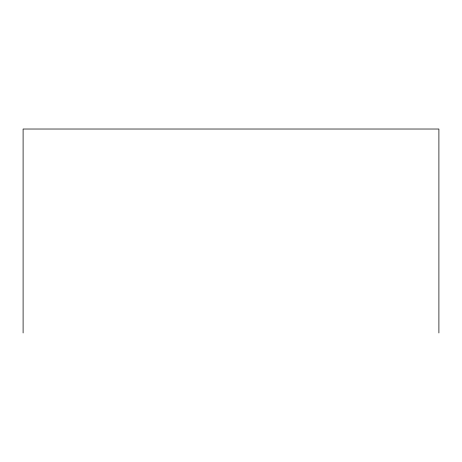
<?xml version="1.0" encoding="UTF-8"?>
<svg xmlns="http://www.w3.org/2000/svg" width="462" height="462" viewBox="0 0 462 462"><rect width="100%" height="100%" fill="white"/><g stroke="black" fill="none" stroke-linecap="round" stroke-linejoin="round"><path stroke-width="0.69" d="M438.9 332.975L438.9 129.025L23.1 129.025L23.1 332.975"/></g></svg>
